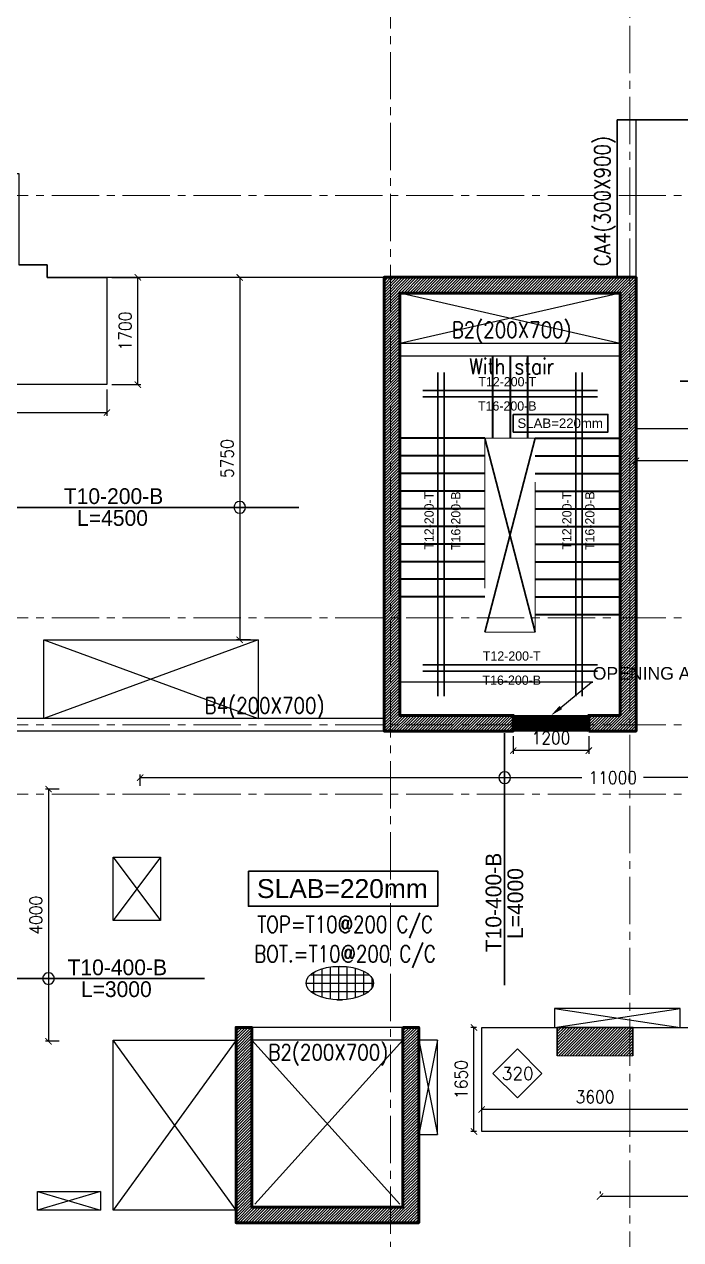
# Model space of a CAD drawing. Header units: millimetres. Extents: x -967280 to 3852, y 2833 to 1955156.
# Drawn here: x -630441 to -620020, y 797271 to 816552 of the extents above; entities that cross this region are included whole.
import ezdxf
from ezdxf import colors
from ezdxf.entities.mleader import LeaderData, LeaderLine
from ezdxf.enums import TextEntityAlignment as Align
from ezdxf.math import Vec2, Vec3

# ---------------------------------------------------------------- set-up
doc = ezdxf.new("R2010")
doc.units = ezdxf.units.MM
doc.header["$LTSCALE"] = 1000
doc.header["$PDMODE"] = 35
doc.header["$PDSIZE"] = 25
for name, pattern in [('$0$DASHED2', [0.375, 0.25, -0.125]), ('B05-FIRST FLOOR PLAN$0$DLINE', [0.55, 0.3, -0.25]), ('Columns_Structural070816$0$CENTER2', [1.125, 0.75, -0.125, 0.125, -0.125]), ('HIDDEN', [0.375, 0.25, -0.125]), ('HRZN_Line-Ptrn-Sold', [9144001.0, 9144000.0, -1]), ('Overhead', [3.96875, 2.38125, -1.5875])]:
    doc.linetypes.add(name, pattern=pattern)
for name, color, linetype in [('_N-DIM 3', 7, 'Continuous'), ('B05-FIRST FLOOR PLAN$0$STR_ROOF RFT$0$S-SYMB', 30, 'Continuous'), ('S - col hach', 1, 'Continuous'), ('S - dot', 1, 'Continuous'), ('S -Beams', 2, 'Continuous'), ('S-OPENING', 4, 'Continuous'), ('S-TEXT', 2, 'Continuous'), ('SLAB', 210, 'Continuous'), ('ST-LEVEL', 3, 'Continuous')]:
    doc.layers.add(name, color=color, linetype=linetype)
for name, color, linetype, lineweight in [('A-STAIR', 1, 'HRZN_Line-Ptrn-Sold', 13), ('S - column', 6, 'Continuous', 60), ('S - stair', 3, 'Continuous', 40), ('S-TEXT-1', 3, 'Continuous', 20), ('S-TEXT-3', 8, 'Continuous', 13), ('ST-000-AXIS', 9, 'Columns_Structural070816$0$CENTER2', 9), ('ST-203-SLAB-TXT', 7, 'Continuous', 30), ('ST-RFT-BOT', 2, '$0$DASHED2', 30)]:
    doc.layers.add(name, color=color, linetype=linetype, lineweight=lineweight)
doc.styles.add('B05-FIRST FLOOR PLAN$0$T25-100', font='STENCIL.shx', dxfattribs={"height": 250})
doc.styles.add('B05-FIRST FLOOR PLAN$0$XS-Roof RFT$0$T25-100', font='STENCIL.shx', dxfattribs={"height": 250})
doc.styles.add('ISO', font='isocp2.shx', dxfattribs={"width": 0.8})
doc.styles.add('ROMANC', font='romanc.shx')
doc.styles.add('ST-DIM', font='romans.shx', dxfattribs={"width": 0.85})
doc.styles.add('STDS1-00-03-1dwg$0$ARC8', font='Simplex.shx', dxfattribs={"width": 0.8})
doc.styles.add('TUNELNO', font='romans.shx', dxfattribs={"width": 0.9})
doc.styles.add('TXT DIM 25', font='arial.ttf')
doc.styles.add('XREF-ST-FRAMING 1ST FLOOR$0$STRECTURAL', font='arial.ttf')
doc.dimstyles.new('Copy(2) of DSEC', dxfattribs={"dimtxt": 200, "dimasz": 100, "dimexe": 50, "dimexo": 80, "dimgap": 100, "dimtad": 1, "dimdec": 0, "dimrnd": 5, "dimzin": 0, "dimdsep": 46, "dimtxsty": 'TUNELNO', "dimblk": 'ARCHTICK', "dimcen": 0.09, "dimclrd": 1, "dimclre": 1, "dimclrt": 3, "dimadec": 0, "dimazin": 0, "dimtfac": 0.78125, "dimtdec": 0, "dimtix": 1, "dimtmove": 2, "dimatfit": 3, "dimldrblk": 'ARCHTICK', "dimfxl": 1, "dimtolj": 1, "dimtzin": 0, "dimarcsym": 0})

# ---------------------------------------------------------------- blocks, each defined once
blk = doc.blocks.new('00_block1010')
at = {"layer": 'S-TEXT-1', "style": 'ISO', "width": 0.8}
for tag, p in [('LINE_1', (40.7, 75.2)), ('LINE_2', (40.7, 44.3))]:
    blk.add_attdef(tag, text='', height=22.5, dxfattribs=at).set_placement(p, align=Align.CENTER)
at = {"layer": 'S-TEXT-3', "style": 'ISO', "width": 0.8}
blk.add_attdef('LINE_3', text='', height=18, dxfattribs=at).set_placement((40.7, 13.4), align=Align.CENTER)
blk = doc.blocks.new('_ArchTick')
at = {"color": 0, "linetype": 'ByBlock', "const_width": 0.15}
blk.add_lwpolyline([(-0.5, -0.5), (0.5, 0.5)], dxfattribs=at)
blk = doc.blocks.new('*D776')
at = {"layer": '_N-DIM 3', "color": 1, "linetype": 'Continuous', "lineweight": -2, "ltscale": 30, "transparency": 16777216}
for p, q in [((-629049, 812537), (-628588, 812537)), ((-628638, 810837), (-628638, 812537)), ((-629049, 810837), (-628588, 810837))]:
    blk.add_line(p, q, dxfattribs=at)
at = {"layer": 'Defpoints', "color": 0, "linetype": 'Continuous', "ltscale": 30, "transparency": 16777216}
for p in [(-629129, 812537), (-628638, 812537), (-629129, 810837)]:
    blk.add_point(p, dxfattribs=at)
at = {"layer": '_N-DIM 3', "color": 1, "linetype": 'Continuous', "lineweight": -2, "ltscale": 30, "transparency": 16777216, "xscale": 100, "yscale": 100, "zscale": 100}
for p, rotation in [((-628638, 812537), 90), ((-628638, 810837), 270)]:
    blk.add_blockref('_ArchTick', p, dxfattribs=dict(at, rotation=rotation))
at = {"layer": '_N-DIM 3', "color": 3, "linetype": 'Continuous', "ltscale": 30, "transparency": 16777216, "insert": (-628838, 811687), "char_height": 200, "attachment_point": 5, "rotation": 90, "style": 'TUNELNO'}
blk.add_mtext('\\A1;1700', dxfattribs=at)
blk = doc.blocks.new('*D777')
at = {"layer": '_N-DIM 3', "color": 1, "linetype": 'Continuous', "lineweight": -2, "ltscale": 30, "transparency": 16777216}
for p, q in [((-640129, 810757), (-640129, 810343)), ((-629129, 810757), (-629129, 810343)), ((-640129, 810393), (-629129, 810393))]:
    blk.add_line(p, q, dxfattribs=at)
at = {"layer": 'Defpoints', "color": 0, "linetype": 'Continuous', "ltscale": 30, "transparency": 16777216}
for p in [(-640129, 810837), (-629129, 810837), (-629129, 810393)]:
    blk.add_point(p, dxfattribs=at)
at = {"layer": '_N-DIM 3', "color": 1, "linetype": 'Continuous', "lineweight": -2, "ltscale": 30, "transparency": 16777216, "xscale": 100, "yscale": 100, "zscale": 100, "rotation": 180}
blk.add_blockref('_ArchTick', (-640129, 810393), dxfattribs=at)
at = {"layer": '_N-DIM 3', "color": 1, "linetype": 'Continuous', "lineweight": -2, "ltscale": 30, "transparency": 16777216, "xscale": 100, "yscale": 100, "zscale": 100}
blk.add_blockref('_ArchTick', (-629129, 810393), dxfattribs=at)
at = {"layer": '_N-DIM 3', "color": 3, "linetype": 'Continuous', "ltscale": 30, "transparency": 16777216, "insert": (-634629, 810593), "char_height": 200, "attachment_point": 5, "style": 'TUNELNO'}
blk.add_mtext('\\A1;11000', dxfattribs=at)
blk = doc.blocks.new('*D1315')
at = {"layer": '_N-DIM 3', "color": 1, "linetype": 'Continuous', "lineweight": -2, "ltscale": 30, "transparency": 16777216}
for p, q in [((-623259, 800637), (-623353, 800637)), ((-623303, 798987), (-623303, 800637)), ((-623259, 798987), (-623353, 798987))]:
    blk.add_line(p, q, dxfattribs=at)
at = {"layer": 'Defpoints', "color": 0, "linetype": 'Continuous', "ltscale": 30, "transparency": 16777216}
for p in [(-623303, 800637), (-623179, 800637), (-623179, 798987)]:
    blk.add_point(p, dxfattribs=at)
at = {"layer": '_N-DIM 3', "color": 1, "linetype": 'Continuous', "lineweight": -2, "ltscale": 30, "transparency": 16777216, "xscale": 100, "yscale": 100, "zscale": 100}
for p, rotation in [((-623303, 800637), 90), ((-623303, 798987), 270)]:
    blk.add_blockref('_ArchTick', p, dxfattribs=dict(at, rotation=rotation))
at = {"layer": '_N-DIM 3', "color": 3, "linetype": 'Continuous', "ltscale": 30, "transparency": 16777216, "insert": (-623503, 799812), "char_height": 200, "attachment_point": 5, "rotation": 90, "style": 'TUNELNO'}
blk.add_mtext('\\A1;1650', dxfattribs=at)
blk = doc.blocks.new('*D1316')
at = {"layer": '_N-DIM 3', "color": 1, "linetype": 'Continuous', "lineweight": -2, "ltscale": 30, "transparency": 16777216}
for p, q in [((-623179, 799067), (-623179, 799387)), ((-619579, 799337), (-623179, 799337)), ((-619579, 799067), (-619579, 799387))]:
    blk.add_line(p, q, dxfattribs=at)
at = {"layer": 'Defpoints', "color": 0, "linetype": 'Continuous', "ltscale": 30, "transparency": 16777216}
for p in [(-623179, 799337), (-623179, 798987), (-619579, 798987)]:
    blk.add_point(p, dxfattribs=at)
at = {"layer": '_N-DIM 3', "color": 1, "linetype": 'Continuous', "lineweight": -2, "ltscale": 30, "transparency": 16777216, "xscale": 100, "yscale": 100, "zscale": 100, "rotation": 180}
blk.add_blockref('_ArchTick', (-623179, 799337), dxfattribs=at)
at = {"layer": '_N-DIM 3', "color": 1, "linetype": 'Continuous', "lineweight": -2, "ltscale": 30, "transparency": 16777216, "xscale": 100, "yscale": 100, "zscale": 100}
blk.add_blockref('_ArchTick', (-619579, 799337), dxfattribs=at)
at = {"layer": '_N-DIM 3', "color": 3, "linetype": 'Continuous', "ltscale": 30, "transparency": 16777216, "insert": (-621379, 799537), "char_height": 200, "attachment_point": 5, "style": 'TUNELNO'}
blk.add_mtext('\\A1;3600', dxfattribs=at)
blk = doc.blocks.new('*D794')
at = {"layer": '_N-DIM 3', "color": 1, "lineweight": -2, "ltscale": 30, "transparency": 16777216}
for p, q in [((-629886, 804419), (-630106, 804419)), ((-630056, 804419), (-630056, 800419)), ((-629886, 800419), (-630106, 800419))]:
    blk.add_line(p, q, dxfattribs=at)
at = {"layer": 'Defpoints', "color": 0, "ltscale": 30, "transparency": 16777216}
for p in [(-629806, 804419), (-630056, 800419), (-629806, 800419)]:
    blk.add_point(p, dxfattribs=at)
at = {"layer": '_N-DIM 3', "color": 1, "lineweight": -2, "ltscale": 30, "transparency": 16777216, "xscale": 100, "yscale": 100, "zscale": 100}
for p, rotation in [((-630056, 804419), 90), ((-630056, 800419), 270)]:
    blk.add_blockref('_ArchTick', p, dxfattribs=dict(at, rotation=rotation))
at = {"layer": '_N-DIM 3', "color": 3, "ltscale": 30, "transparency": 16777216, "insert": (-630256, 802419), "char_height": 200, "attachment_point": 5, "rotation": 90, "style": 'TUNELNO'}
blk.add_mtext('\\A1;4000', dxfattribs=at)
blk = doc.blocks.new('*D798')
at = {"layer": '_N-DIM 3', "color": 1, "lineweight": -2, "ltscale": 30, "transparency": 16777216}
for p, q in [((-628599, 804472), (-628599, 804651)), ((-617599, 804472), (-617599, 804651)), ((-628599, 804601), (-621589, 804601)), ((-617599, 804601), (-620609, 804601))]:
    blk.add_line(p, q, dxfattribs=at)
at = {"layer": 'Defpoints', "color": 0, "ltscale": 30, "transparency": 16777216}
for p in [(-628599, 804601), (-628599, 804392), (-617599, 804392)]:
    blk.add_point(p, dxfattribs=at)
at = {"layer": '_N-DIM 3', "color": 1, "lineweight": -2, "ltscale": 30, "transparency": 16777216, "xscale": 100, "yscale": 100, "zscale": 100, "rotation": 180}
blk.add_blockref('_ArchTick', (-628599, 804601), dxfattribs=at)
at = {"layer": '_N-DIM 3', "color": 1, "lineweight": -2, "ltscale": 30, "transparency": 16777216, "xscale": 100, "yscale": 100, "zscale": 100}
blk.add_blockref('_ArchTick', (-617599, 804601), dxfattribs=at)
at = {"layer": '_N-DIM 3', "color": 3, "ltscale": 30, "transparency": 16777216, "insert": (-621099, 804601), "char_height": 200, "attachment_point": 5, "style": 'TUNELNO'}
blk.add_mtext('\\A1;11000', dxfattribs=at)
blk = doc.blocks.new('*D799')
at = {"layer": '_N-DIM 3', "color": 1, "lineweight": -2, "ltscale": 30, "transparency": 16777216}
for p, q in [((-621300, 798035), (-621300, 798005)), ((-612300, 797955), (-621300, 797955)), ((-612300, 798035), (-612300, 798005))]:
    blk.add_line(p, q, dxfattribs=at)
at = {"layer": 'Defpoints', "color": 0, "ltscale": 30, "transparency": 16777216}
for p in [(-621300, 797955), (-621300, 797955), (-612300, 797955)]:
    blk.add_point(p, dxfattribs=at)
at = {"layer": '_N-DIM 3', "color": 1, "lineweight": -2, "ltscale": 30, "transparency": 16777216, "xscale": 100, "yscale": 100, "zscale": 100, "rotation": 180}
blk.add_blockref('_ArchTick', (-621300, 797955), dxfattribs=at)
at = {"layer": '_N-DIM 3', "color": 1, "lineweight": -2, "ltscale": 30, "transparency": 16777216, "xscale": 100, "yscale": 100, "zscale": 100}
blk.add_blockref('_ArchTick', (-612300, 797955), dxfattribs=at)
at = {"layer": '_N-DIM 3', "color": 3, "ltscale": 30, "transparency": 16777216, "insert": (-616800, 798155), "char_height": 200, "attachment_point": 5, "style": 'TUNELNO'}
blk.add_mtext('\\A1;9000', dxfattribs=at)
blk = doc.blocks.new('*D802')
at = {"layer": '_N-DIM 3', "color": 1, "lineweight": -2, "ltscale": 30, "transparency": 16777216}
for p, q in [((-626849, 812537), (-627070, 812537)), ((-627020, 812537), (-627020, 806787)), ((-626849, 806787), (-627070, 806787))]:
    blk.add_line(p, q, dxfattribs=at)
at = {"layer": 'Defpoints', "color": 0, "ltscale": 30, "transparency": 16777216}
for p in [(-626769, 812537), (-627020, 806787), (-626769, 806787)]:
    blk.add_point(p, dxfattribs=at)
at = {"layer": '_N-DIM 3', "color": 1, "lineweight": -2, "ltscale": 30, "transparency": 16777216, "xscale": 100, "yscale": 100, "zscale": 100}
for p, rotation in [((-627020, 812537), 90), ((-627020, 806787), 270)]:
    blk.add_blockref('_ArchTick', p, dxfattribs=dict(at, rotation=rotation))
at = {"layer": '_N-DIM 3', "color": 3, "ltscale": 30, "transparency": 16777216, "insert": (-627220, 809662), "char_height": 200, "attachment_point": 5, "rotation": 90, "style": 'TUNELNO'}
blk.add_mtext('\\A1;5750', dxfattribs=at)
blk = doc.blocks.new('*D1341')
at = {"layer": '_N-DIM 3', "color": 1, "linetype": 'Continuous', "lineweight": -2, "ltscale": 30, "transparency": 16777216}
for p, q in [((-620729, 810057), (-620729, 809579)), ((-611679, 810057), (-611679, 809579)), ((-611679, 809629), (-620729, 809629))]:
    blk.add_line(p, q, dxfattribs=at)
at = {"layer": 'Defpoints', "color": 0, "linetype": 'Continuous', "ltscale": 30, "transparency": 16777216}
for p in [(-620729, 810137), (-611679, 810137), (-620729, 809629)]:
    blk.add_point(p, dxfattribs=at)
at = {"layer": '_N-DIM 3', "color": 1, "linetype": 'Continuous', "lineweight": -2, "ltscale": 30, "transparency": 16777216, "xscale": 100, "yscale": 100, "zscale": 100, "rotation": 180}
blk.add_blockref('_ArchTick', (-620729, 809629), dxfattribs=at)
at = {"layer": '_N-DIM 3', "color": 1, "linetype": 'Continuous', "lineweight": -2, "ltscale": 30, "transparency": 16777216, "xscale": 100, "yscale": 100, "zscale": 100}
blk.add_blockref('_ArchTick', (-611679, 809629), dxfattribs=at)
at = {"layer": '_N-DIM 3', "color": 3, "linetype": 'Continuous', "ltscale": 30, "transparency": 16777216, "insert": (-616204, 809829), "char_height": 200, "attachment_point": 5, "style": 'TUNELNO'}
blk.add_mtext('\\A1;9050', dxfattribs=at)
blk = doc.blocks.new('str col f1')
at = {"layer": 'S - col hach'}
h = blk.add_hatch(dxfattribs=at)
h.set_pattern_fill('ANSI31', color=3, scale=10)
h.paths.add_polyline_path([(-525079, 860955), (-529079, 860955), (-529079, 853755), (-527029, 853755), (-527029, 854005), (-528829, 854005), (-528829, 860705), (-525329, 860705), (-525329, 854005), (-525829, 854005), (-525829, 853755), (-525079, 853755)])
h = blk.add_hatch(dxfattribs=at)
h.set_pattern_fill('ANSI31', color=3, scale=10)
h.set_pattern_definition([(45, (-768827.84, -371697.415), (-22.4506403, 22.4506403), [])])
h.paths.add_polyline_path([(-528779, 849055), (-528779, 846205), (-531179, 846205), (-531179, 849055), (-531429, 849055), (-531429, 845955), (-528529, 845955), (-528529, 849055)])
h = blk.add_hatch(dxfattribs=at)
h.set_pattern_fill('ANSI31', color=2, scale=10)
h.set_pattern_definition([(45, (-795077.837, -378447.416), (-22.4506403, 22.4506403), [])])
h.paths.add_polyline_path([(-525622, 848605), (-525129, 848605), (-525129, 849055), (-526329, 849055), (-526329, 848605)])
at = {"layer": 'S - column', "color": 3}
for points in [[(-525829, 853755), (-525829, 854005), (-525329, 854005), (-525329, 860705), (-528829, 860705), (-528829, 854005), (-527029, 854005), (-527029, 853755), (-529079, 853755), (-529079, 860955), (-525079, 860955), (-525079, 853755)], [(-528779, 849055), (-528779, 846205), (-531179, 846205), (-531179, 849055), (-531429, 849055), (-531429, 845955), (-528529, 845955), (-528529, 849055)]]:
    blk.add_lwpolyline(points, close=True, dxfattribs=at)
at = {"layer": 'S - column', "lineweight": 15}
blk.add_lwpolyline([(-526329, 848605), (-525129, 848605), (-525129, 849055), (-526329, 849055)], close=True, dxfattribs=at)
at = {"layer": 'ST-RFT-BOT', "color": 7, "linetype": 'Continuous', "ltscale": 30}
blk.add_lwpolyline([(-526329, 848605), (-526329, 849055), (-525129, 849055), (-525129, 848605)], dxfattribs=at)
blk = doc.blocks.new('*D1362')
at = {"layer": '_N-DIM 3', "color": 1, "linetype": 'Continuous', "lineweight": -2, "ltscale": 30, "transparency": 16777216}
for p, q in [((-622679, 805257), (-622679, 804981)), ((-621479, 805257), (-621479, 804981)), ((-621479, 805031), (-622679, 805031))]:
    blk.add_line(p, q, dxfattribs=at)
at = {"layer": 'Defpoints', "color": 0, "linetype": 'Continuous', "ltscale": 30, "transparency": 16777216}
for p in [(-622679, 805337), (-621479, 805337), (-622679, 805031)]:
    blk.add_point(p, dxfattribs=at)
at = {"layer": '_N-DIM 3', "color": 1, "linetype": 'Continuous', "lineweight": -2, "ltscale": 30, "transparency": 16777216, "xscale": 100, "yscale": 100, "zscale": 100, "rotation": 180}
blk.add_blockref('_ArchTick', (-622679, 805031), dxfattribs=at)
at = {"layer": '_N-DIM 3', "color": 1, "linetype": 'Continuous', "lineweight": -2, "ltscale": 30, "transparency": 16777216, "xscale": 100, "yscale": 100, "zscale": 100}
blk.add_blockref('_ArchTick', (-621479, 805031), dxfattribs=at)
at = {"layer": '_N-DIM 3', "color": 3, "linetype": 'Continuous', "ltscale": 30, "transparency": 16777216, "insert": (-622079, 805231), "char_height": 200, "attachment_point": 5, "style": 'TUNELNO'}
blk.add_mtext('\\A1;1200', dxfattribs=at)
blk = doc.blocks.new('AXES-00')
at = {"layer": 'ST-000-AXIS'}
for p, q in [((533098.9, 695813.8), (533098.9, 750979.6)), ((536898.9, 750979.6), (536898.9, 695813.8)), ((575723.2, 737039.7), (505674.3, 737039.7)), ((575723.2, 730339.7), (505674.3, 730339.7)), ((575723.2, 728639.7), (505674.3, 728639.7)), ((575723.2, 727539.7), (505674.3, 727539.7))]:
    blk.add_line(p, q, dxfattribs=at)

msp = doc.modelspace()

# ---------------------------------------------------------------- hatches: boundary and pattern name
at = {"layer": 'S-OPENING', "ltscale": 30, "transparency": 33554483}
h = msp.add_hatch(dxfattribs=at)
h.set_pattern_fill('ANSI37', scale=5)
h.set_pattern_definition([(45, (267205.477, 12375.568), (-11.22532015, 11.22532015), []), (135, (267205.477, 12375.568), (-11.22532015, -11.22532015), [])])
h.paths.add_polyline_path([(-622678.7, 805587.4), (-621478.7, 805587.4), (-621478.7, 805337.4), (-622678.7, 805337.4)])
at = {"layer": 'ST-LEVEL'}
h = msp.add_hatch(dxfattribs=at)
h.set_pattern_fill('NET', color=6, scale=1057.870248)
h.set_pattern_definition([(0, (-652291.77, 838498.88), (0, 132.23378), []), (90, (-652291.77, 838498.88), (-132.23378, 8e-15), [])])
edge = h.paths.add_edge_path()
edge.add_ellipse((-625432.8, 801343.4), major_axis=(535.4, 0), ratio=0.4996806, start_angle=0, end_angle=360)

# ---------------------------------------------------------------- linework, layer by layer
at = {"layer": 'A-STAIR', "linetype": 'Overhead'}
msp.add_lwpolyline([(-622328.7, 809987.4), (-623128.7, 809987.4), (-623128.7, 806907.4), (-622328.7, 806907.4)], close=True, dxfattribs=at)
at = {"layer": 'B05-FIRST FLOOR PLAN$0$STR_ROOF RFT$0$S-SYMB', "extrusion": (0, 0, -1)}
for centre in [(627019.8, 808889.2), (622814.5, 804601.1), (630056.3, 801414.1)]:
    msp.add_circle(centre, 92.8, dxfattribs=at)
at = {"layer": 'S - dot'}
for p, q in [((-620978.7, 812287.4), (-624478.7, 811487.4)), ((-620978.7, 811487.4), (-624478.7, 812287.4)), ((-626728.7, 806787.4), (-630128.7, 805537.4)), ((-630128.7, 806787.4), (-626728.7, 805537.4)), ((-629028.7, 803337.4), (-628278.7, 802337.4)), ((-628278.7, 803337.4), (-629028.7, 802337.4)), ((-627078.7, 800437.4), (-629028.7, 797737.4)), ((-627078.7, 797737.4), (-629028.7, 800437.4)), ((-626828.7, 800437.4), (-624478.7, 797837.4)), ((-624428.7, 800437.4), (-626778.7, 797837.4))]:
    msp.add_line(p, q, dxfattribs=at)
for points in [[(-622025, 800937.4), (-620028.6, 800637.4)], [(-622025, 800637.4), (-620028.6, 800937.4)], [(-623878.7, 800437.4), (-624178.7, 798937.4)], [(-624178.7, 800437.4), (-623878.7, 798937.4)], [(-629228.7, 798037.4), (-630228.6, 797737.4)], [(-630228.6, 798037.4), (-629228.7, 797737.4)]]:
    msp.add_lwpolyline(points, dxfattribs=at)
at = {"layer": 'S - stair', "linetype": 'HIDDEN', "ltscale": 500}
for p, q in [((-623004.1, 809987.4), (-623004.1, 811287.4)), ((-622724.1, 809987.4), (-622724.1, 811287.4)), ((-622724.1, 809987.4), (-622724.1, 811287.4)), ((-622444.1, 809987.4), (-622444.1, 811287.4)), ((-623128.7, 809987.4), (-624478.7, 809987.4)), ((-623128.7, 809707.4), (-624478.7, 809707.4)), ((-622328.7, 809707.4), (-620978.7, 809707.4)), ((-623128.7, 809427.4), (-624478.7, 809427.4)), ((-622328.7, 809427.4), (-620978.7, 809427.4)), ((-623128.7, 809147.4), (-624478.7, 809147.4)), ((-622328.7, 809147.4), (-620978.7, 809147.4)), ((-623128.7, 808867.4), (-624478.7, 808867.4)), ((-622328.7, 808867.4), (-620978.7, 808867.4)), ((-623128.7, 808587.4), (-624478.7, 808587.4)), ((-622328.7, 808587.4), (-620978.7, 808587.4)), ((-623128.7, 808307.4), (-624478.7, 808307.4)), ((-622328.7, 808307.4), (-620978.7, 808307.4)), ((-623128.7, 808027.4), (-624478.7, 808027.4)), ((-622328.7, 808027.4), (-620978.7, 808027.4)), ((-623128.7, 807747.4), (-624478.7, 807747.4)), ((-622328.7, 807747.4), (-620978.7, 807747.4)), ((-623128.7, 807467.4), (-624478.7, 807467.4)), ((-622328.7, 807467.4), (-620978.7, 807467.4)), ((-622328.7, 807187.4), (-620978.7, 807187.4))]:
    msp.add_line(p, q, dxfattribs=at)
at = {"layer": 'S - stair', "linetype": 'B05-FIRST FLOOR PLAN$0$DLINE', "ltscale": 500}
msp.add_line((-622328.7, 809987.4), (-620978.7, 809987.4), dxfattribs=at)
at = {"layer": 'S -Beams'}
for p, q in [((-621028.7, 812537.4), (-621028.7, 815037.4)), ((-620728.7, 812537.4), (-620728.7, 815037.4)), ((-620978.7, 811287.4), (-624478.7, 811287.4)), ((-624728.6, 805537.4), (-631828.7, 805537.4)), ((-624728.6, 805337.4), (-631828.7, 805337.4)), ((-624428.7, 800637.4), (-626828.7, 800637.4)), ((-624428.7, 800437.4), (-626828.7, 800437.4))]:
    msp.add_line(p, q, dxfattribs=at)
msp.add_lwpolyline([(-619828.8, 815037.4), (-621028.8, 815037.4), (-621028.8, 812537.4), (-630078.8, 812537.1), (-630078.8, 812737.4), (-630528.7, 812737.4)], dxfattribs=at)
at = {"layer": 'S -Beams', "color": 1}
for points in [[(-624478.7, 812287.4), (-620978.7, 812287.4), (-620978.7, 811487.4), (-624478.7, 811487.4)], [(-630128.7, 806787.4), (-626728.7, 806787.4), (-626728.7, 805537.4), (-630128.7, 805537.4)], [(-628278.7, 803337.4), (-628278.7, 802337.4), (-629028.7, 802337.4), (-629028.7, 803337.4)], [(-630228.6, 798037.4), (-629228.7, 798037.4), (-629228.7, 797737.4), (-630228.6, 797737.4)]]:
    msp.add_lwpolyline(points, close=True, dxfattribs=at)
msp.add_lwpolyline([(-622025, 800937.4), (-622025, 800637.4), (-620028.6, 800637.4), (-620028.6, 800937.4), (-622025, 800937.4)], dxfattribs=at)
at = {"layer": 'S -Beams'}
for points in [[(-629028.7, 800437.4), (-627078.7, 800437.4), (-627078.7, 797737.4), (-629028.7, 797737.4)], [(-623878.7, 800437.4), (-624178.7, 800437.4), (-624178.7, 798937.4), (-623878.7, 798937.4)]]:
    msp.add_lwpolyline(points, close=True, dxfattribs=at)
at = {"layer": 'S-OPENING', "color": 4, "ltscale": 30}
msp.add_lwpolyline([(-622678.7, 805587.4), (-621478.7, 805587.4), (-621478.7, 805337.4), (-622678.7, 805337.4)], close=True, dxfattribs=at)
at = {"layer": 'S-TEXT', "color": 7, "true_color": 0xffffff}
msp.add_lwpolyline([(-622612.6, 799522.7), (-622225.5, 799909.8), (-622612.6, 800297), (-622999.8, 799909.8)], close=True, dxfattribs=at)
at = {"layer": 'SLAB', "color": 2, "linetype": 'Continuous', "ltscale": 30}
for points in [[(-640128.7, 814238.4), (-636128.7, 814237.4), (-636128.7, 816237.4), (-634928.8, 816237.4), (-634928.8, 816037.4), (-630728.8, 816037.4), (-630728.8, 814187.4), (-630528.7, 814187.4), (-630528.7, 812737.4), (-630078.8, 812737.4), (-630078.8, 812537.1), (-629128.6, 812537.1), (-629128.6, 810837.4), (-640128.7, 810837.4)], [(-621028.7, 815037.4), (-619828.8, 815037.4), (-619828.8, 814837.4), (-617128.7, 814837.4), (-617128.7, 813837.4), (-615728.8, 813837.4), (-615728.8, 813637.4), (-613328.8, 813637.4), (-613328.8, 812637.4), (-611928.8, 812637.4), (-611928.8, 812437.4), (-611678.7, 812437.4), (-611678.7, 810137.4), (-620728.7, 810137.4), (-620728.7, 812537.4), (-621028.7, 812537.4)], [(-623178.7, 798987.4), (-623178.7, 800637.4), (-619578.7, 800637.4), (-619578.7, 798987.4)]]:
    msp.add_lwpolyline(points, close=True, dxfattribs=at)
at = {"layer": 'ST-203-SLAB-TXT'}
for points in [[(-622678.7, 810362.9), (-621176.2, 810362.9), (-621176.2, 810083.5), (-622678.7, 810083.5)], [(-626881.5, 803119.5), (-623876.5, 803119.5), (-623876.5, 802560.7), (-626881.5, 802560.7)]]:
    msp.add_lwpolyline(points, close=True, dxfattribs=at)
at = {"layer": 'ST-LEVEL'}
msp.add_ellipse((-625432.8, 801343.4), major_axis=(535.4, 0), ratio=0.4996806, dxfattribs=at)
at = {"layer": 'ST-RFT-BOT', "ltscale": 30}
for p, q in [((-623872.9, 811030.2), (-623872.9, 805894.7)), ((-623772.9, 811030.2), (-623772.9, 805894.7)), ((-621684.5, 811030.2), (-621684.5, 805894.7)), ((-621584.5, 811030.2), (-621584.5, 805894.7)), ((-614028.7, 810890.1), (-620028.7, 810890.1)), ((-621342, 810741.7), (-624115.4, 810741.7)), ((-621342, 810641.7), (-624115.4, 810641.7)), ((-626080.4, 808889.2), (-630580.4, 808889.2)), ((-621342, 806389.9), (-624115.4, 806389.9)), ((-621342, 806289.9), (-624115.4, 806289.9)), ((-622814.5, 805308.8), (-622814.5, 801308.8)), ((-627580.4, 801414.1), (-630580.4, 801414.1))]:
    msp.add_line(p, q, dxfattribs=at)
at = {"layer": 'ST-RFT-BOT', "color": 3, "linetype": 'Continuous', "ltscale": 30}
for p, q in [((-622328.7, 809987.4), (-623128.7, 806907.4)), ((-623128.7, 809987.4), (-622328.7, 806907.4))]:
    msp.add_line(p, q, dxfattribs=at)

# ---------------------------------------------------------------- block references
at = {"layer": 'S -Beams'}
msp.add_blockref('AXES-00', (-1157727.6, 76798.7), dxfattribs=at)
at = {"layer": 'ST-LEVEL'}
ref = msp.add_blockref('00_block1010', (-625654.3, 801402.8), dxfattribs=dict(at, xscale=7.537325519637018, yscale=7.537325519637018, zscale=7.537325519637018))
ref.add_attrib('LINE_1', 'TOP=T10@200 C/C', dxfattribs={"layer": 'S-TEXT-1', "height": 264.468, "style": 'STDS1-00-03-1dwg$0$ARC8', "width": 0.8}).set_placement((-625347.8, 802061.9), align=Align.BOTTOM_CENTER)
ref.add_attrib('LINE_2', 'BOT.=T10@200 C/C', dxfattribs={"layer": 'S-TEXT-1', "height": 264.468, "style": 'STDS1-00-03-1dwg$0$ARC8', "width": 0.8}).set_placement((-625347.8, 801673.5), align=Align.CENTER)
at = {"layer": 'ST-RFT-BOT', "color": 3, "linetype": 'Continuous'}
msp.add_blockref('str col f1', (-95649.6, -48416.2), dxfattribs=at)

# ---------------------------------------------------------------- texts
at = {"layer": 'S-TEXT', "color": 3, "insert": (-622859.1, 800005.8), "char_height": 196, "attachment_point": 1, "style": 'ROMANC'}
msp.add_mtext_dynamic_manual_height_columns('320', width=592857.868, gutter_width=980, heights=[-196], dxfattribs=at)
at = {"layer": 'ST-203-SLAB-TXT', "style": 'ST-DIM', "width": 0.85}
msp.add_text('CA4(300X900)', height=250, rotation=90, dxfattribs=at).set_placement((-621264.4, 813747.1), align=Align.MIDDLE_CENTER)
for s, p in [('B2(200X700)', (-622703.1, 811705.4)), ('With stair', (-622703.1, 811125.5)), ('With stair', (-622703.1, 811125.4)), ('B4(200X700)', (-626625.7, 805745.4)), ('B2(200X700)', (-625614.1, 800245.2))]:
    msp.add_text(s, height=250, dxfattribs=at).set_placement(p, align=Align.MIDDLE_CENTER)
at = {"layer": 'ST-203-SLAB-TXT', "style": 'B05-FIRST FLOOR PLAN$0$XS-Roof RFT$0$T25-100'}
for s, p in [('T12-200-T', (-622773, 810765.3)), ('T16-200-B', (-622773, 810380.1)), ('T12-200-T', (-622701.3, 806413.5)), ('T16-200-B', (-622701.3, 806030.1))]:
    msp.add_text(s, height=147.03, dxfattribs=at).set_placement(p, align=Align.BOTTOM_CENTER)
at = {"layer": 'ST-203-SLAB-TXT', "style": 'B05-FIRST FLOOR PLAN$0$T25-100'}
for s, p in [('T10-200-B', (-629813.6, 808942)), ('L=4500', (-629602.2, 808595.6)), ('T10-400-B', (-629753.8, 801466.9)), ('L=3000', (-629542.4, 801120.5))]:
    msp.add_text(s, height=250, dxfattribs=at).set_placement(p)
at = {"layer": 'ST-203-SLAB-TXT', "style": 'B05-FIRST FLOOR PLAN$0$XS-Roof RFT$0$T25-100'}
for s, p in [('T12-200-T', (-623896.5, 808676.8)), ('T16-200-B', (-623472.8, 808676.8)), ('T12-200-T', (-621709.2, 808676.8)), ('T16-200-B', (-621344.8, 808676.8))]:
    msp.add_text(s, height=147.03, rotation=90, dxfattribs=at).set_placement(p, align=Align.BOTTOM_CENTER)
at = {"layer": 'ST-203-SLAB-TXT', "style": 'B05-FIRST FLOOR PLAN$0$T25-100'}
for s, p in [('T10-400-B', (-622867.3, 801830.6)), ('L=4000', (-622520.9, 802042))]:
    msp.add_text(s, height=250, rotation=90, dxfattribs=at).set_placement(p)
at = {"layer": 'ST-203-SLAB-TXT', "attachment_point": 5, "style": 'XREF-ST-FRAMING 1ST FLOOR$0$STRECTURAL'}
for insert, char_height in [((-621933.1, 810222.8), 149.99), ((-625390.4, 802839.4), 299.99)]:
    msp.add_mtext('SLAB=220mm', dxfattribs=dict(at, insert=insert, char_height=char_height))

# ---------------------------------------------------------------- dimensions: what is measured, and where the dimension line sits
at = {"layer": '_N-DIM 3', "color": 3, "linetype": 'Continuous', "ltscale": 30}
for base, p1, p2, picture, middle in [((-628638.3, 812537.1), (-629128.6, 810837.4), (-629128.6, 812537.1), '*D776', (-628838.3, 811687.2)), ((-623302.5, 800637.4), (-623178.7, 798987.4), (-623178.7, 800637.4), '*D1315', (-623502.5, 799812.4))]:
    dim = msp.add_linear_dim(base=base, p1=p1, p2=p2, angle=90, dimstyle='Copy(2) of DSEC', dxfattribs=at)
    dim.commit()
    dim.dimension.update_dxf_attribs({"geometry": picture, "text_midpoint": middle})
at = {"layer": '_N-DIM 3', "ltscale": 30}
for base, p1, p2, picture, middle in [((-627019.8, 806787.4), (-626769.3, 812537.2), (-626769.3, 806787.4), '*D802', (-627219.8, 809662.3)), ((-630056.3, 800418.6), (-629805.7, 804418.6), (-629805.7, 800418.6), '*D794', (-630256.3, 802418.6))]:
    dim = msp.add_linear_dim(base=base, p1=p1, p2=p2, angle=90, dimstyle='Copy(2) of DSEC', dxfattribs=at)
    dim.commit()
    dim.dimension.update_dxf_attribs({"geometry": picture, "text_midpoint": middle})
at = {"layer": '_N-DIM 3', "color": 3, "linetype": 'Continuous', "ltscale": 30}
for base, p1, p2, picture, middle in [((-629128.6, 810392.6), (-640128.7, 810837.4), (-629128.6, 810837.4), '*D777', (-634628.6, 810592.6)), ((-620728.7, 809628.9), (-611678.7, 810137.4), (-620728.7, 810137.4), '*D1341', (-616203.7, 809828.9)), ((-622678.7, 805031.5), (-621478.7, 805337.4), (-622678.7, 805337.4), '*D1362', (-622078.7, 805231.5)), ((-623178.7, 799337), (-619578.7, 798987.4), (-623178.7, 798987.4), '*D1316', (-621378.7, 799537))]:
    dim = msp.add_linear_dim(base=base, p1=p1, p2=p2, dimstyle='Copy(2) of DSEC', dxfattribs=at)
    dim.commit()
    dim.dimension.update_dxf_attribs({"geometry": picture, "text_midpoint": middle})
at = {"layer": '_N-DIM 3', "ltscale": 30}
dim = msp.add_linear_dim(base=(-628598.7, 804601.1), p1=(-617598.7, 804392), p2=(-628598.7, 804392), dimstyle='Copy(2) of DSEC', dxfattribs=at)
dim.commit()
dim.dimension.update_dxf_attribs({"geometry": '*D798', "text_midpoint": (-621098.7, 804601.1), "dimtype": 160})
dim = msp.add_linear_dim(base=(-621300.1, 797954.6), p1=(-612300.1, 797954.6), p2=(-621300.1, 797954.6), dimstyle='Copy(2) of DSEC', dxfattribs=at)
dim.commit()
dim.dimension.update_dxf_attribs({"geometry": '*D799', "text_midpoint": (-616800.1, 798154.6)})

# ---------------------------------------------------------------- leaders
at = {"layer": 'S-OPENING', "color": 4, "ltscale": 30}
ml = msp.add_multileader_mtext('Standard', dxfattribs=at)
ml.set_content('OPENING AS PER ARCH.', color=4, style='TXT DIM 25')
ml.set_leader_properties()
ml.build(insert=Vec2(0, 0))
ml.multileader.update_dxf_attribs({"text_left_attachment_type": 6, "text_right_attachment_type": 6, "dogleg_length": 0.36, "arrow_head_size": 200, "scale": 50})
ctx = ml.context
ctx.base_point, ctx.scale, ctx.char_height, ctx.arrow_head_size, ctx.landing_gap_size, ctx.plane_origin = Vec3(-621416.7, 806116), 50, 200, 200, 0, Vec3(-622078.7, 805337.4)
ctx.left_attachment, ctx.right_attachment = 6, 6
notes = []
notes.append((ctx, [(0, (1, 1, 0), (-621434.7, 806116), (1, 0), 18, [(0, [(-622078.7, 805587.4)], 0, [])])]))
ctx.mtext.insert, ctx.mtext.flow_direction = Vec3(-621416.7, 806356), 5
for ctx, leaders in notes:
    for number, flags, end, landing, length, lines in leaders:
        leader = LeaderData()
        leader.index, (leader.has_last_leader_line, leader.has_dogleg_vector, leader.attachment_direction) = number, flags
        leader.last_leader_point, leader.dogleg_vector, leader.dogleg_length = Vec3(end), Vec3(landing), length
        for number, points, colour, breaks in lines:
            line = LeaderLine()
            line.index, line.vertices, line.color, line.breaks = number, Vec3.list(points), colors.encode_raw_color(colour), breaks
            leader.lines.append(line)
        ctx.leaders.append(leader)

doc.saveas('drawing.dxf')
